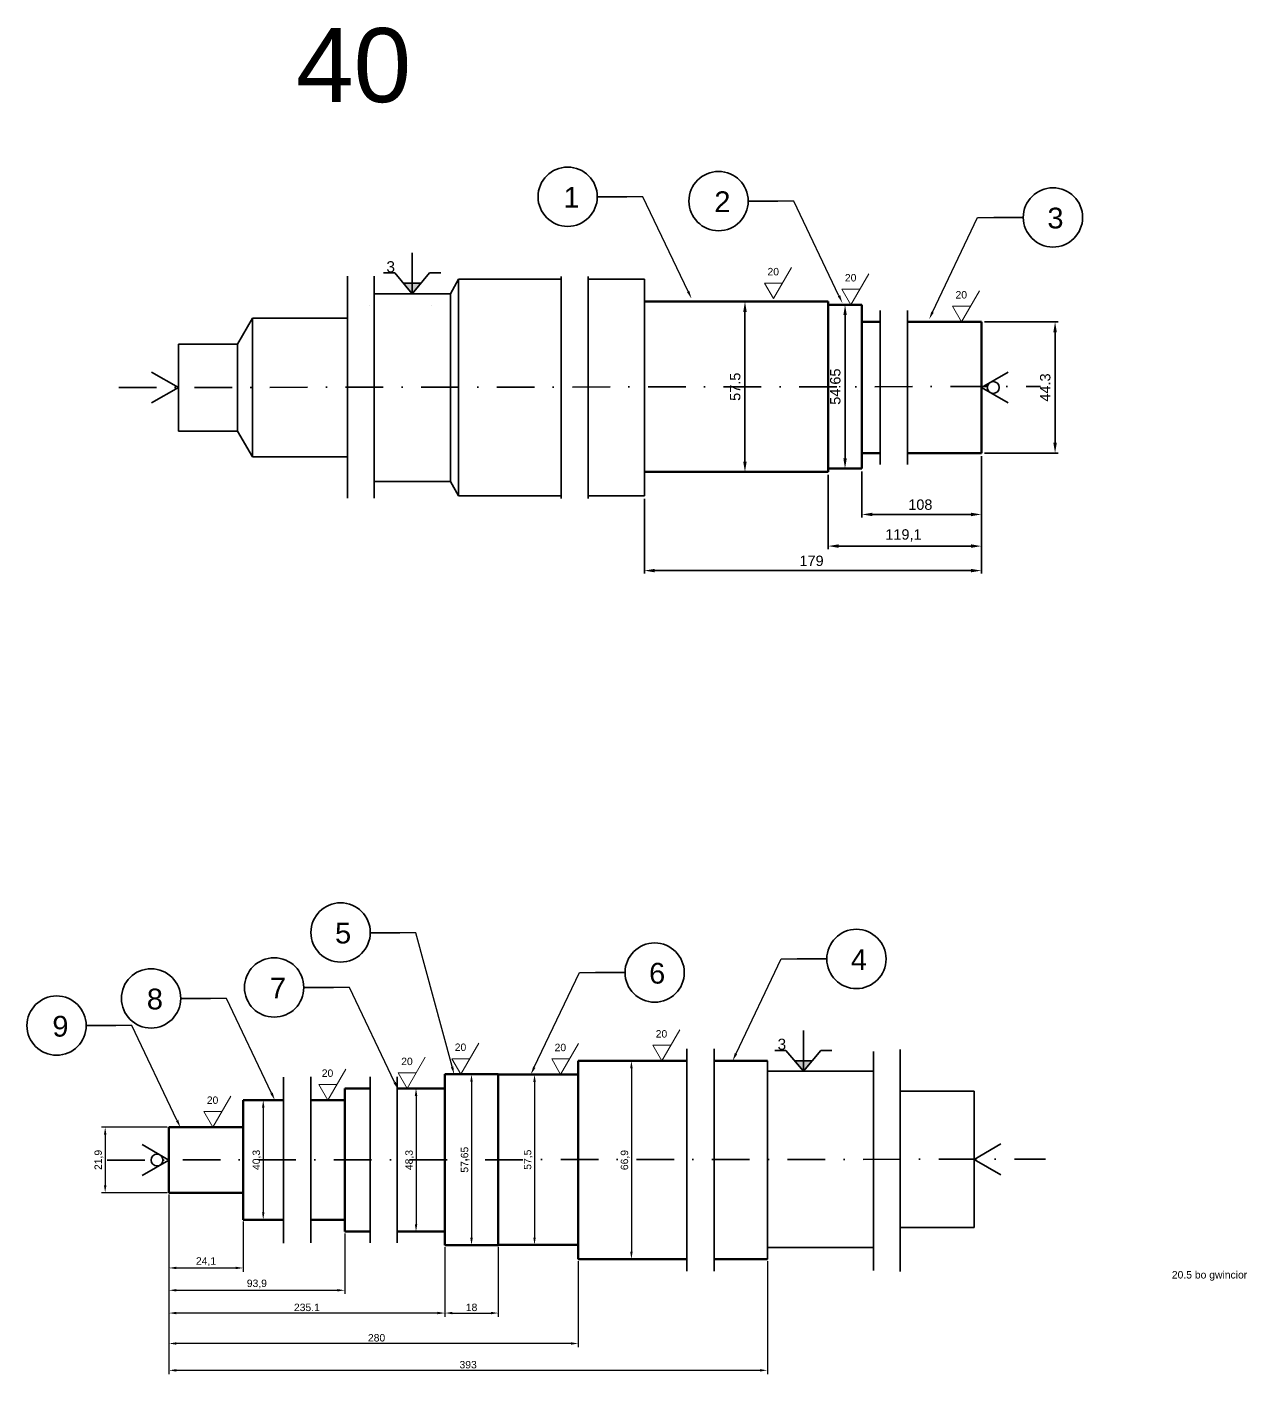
# Model space of a CAD drawing. Header units: millimetres. Extents: x 1335 to 6286, y 608 to 2939.
# Drawn here: x 2939.4 to 3350.9, y 2130.4 to 2584.8 of the extents above; entities that cross this region are included whole.
import ezdxf
from ezdxf import colors
from ezdxf.entities.mleader import LeaderData, LeaderLine
from ezdxf.math import Vec2, Vec3

# ---------------------------------------------------------------- set-up
doc = ezdxf.new("R2010")
doc.units = ezdxf.units.MM
doc.linetypes.add('CENTER', pattern=[50.8, 31.75, -6.35, 6.35, -6.35])
doc.linetypes.add('DASHDOT', pattern=[25.4, 12.7, -6.35, 0, -6.35])
for name, color, linetype, lineweight in [('01.1 CIĄG. Z PRZERWANIEM', 255, 'Amzigzag', 35), ('01.1 CIĄGŁA CIENKA', 255, 'Continuous', 35), ('01.2 CIĄGŁA GRUBA', 7, 'Continuous', 70), ('04.1 DŁ. K+K CIENKA', 255, 'DASHDOT', 35), ('odkuwka', 1, 'CENTER', 35)]:
    doc.layers.add(name, color=color, linetype=linetype, lineweight=lineweight)
doc.styles.get("Standard").update_dxf_attribs({"font": 'arial.ttf'})
doc.linetypes.add('Amzigzag', pattern='A,0.0001,[136,genltshp.shx,S=0.04,R=0,X=0,Y=0],-11', length=11.0001)
doc.dimstyles.new('AM_ISO$0', dxfattribs={"dimscale": 100, "dimtxt": 3.5, "dimasz": 3.5, "dimexe": 1, "dimexo": 1, "dimgap": 1.5, "dimtad": 1, "dimdsep": 46, "dimtxsty": 'Standard', "dimcen": 0, "dimclrd": 256, "dimclre": 256, "dimclrt": 2, "dimadec": 0, "dimazin": 2, "dimtp": 0.1, "dimtm": 0.1, "dimtfac": 0.71, "dimtmove": 0, "dimatfit": 3, "dimfxl": 1, "dimlwd": -1, "dimlwe": -1, "dimarcsym": 1})
doc.dimstyles.new('ISO-25$0', dxfattribs={"dimtxt": 2.5, "dimasz": 2.5, "dimexe": 1.25, "dimexo": 0.625, "dimtad": 1, "dimtxsty": 'Standard', "dimcen": 2.5, "dimadec": 0, "dimazin": 0, "dimtfac": 1, "dimtmove": 0, "dimatfit": 3, "dimfxl": 1, "dimarcsym": 0})

# ---------------------------------------------------------------- blocks, each defined once
blk = doc.blocks.new('*D63')
at = {"layer": '01.1 CIĄGŁA CIENKA', "linetype": 'ByBlock', "transparency": 16777216}
for p, q in [((3179.64, 2492.18), (3182.58, 2492.18)), ((3181.58, 2438.18), (3181.58, 2488.68)), ((3179.64, 2434.68), (3182.58, 2434.68))]:
    blk.add_line(p, q, dxfattribs=at)
at = {"layer": '01.1 CIĄGŁA CIENKA', "transparency": 16777216}
for points in [[(3180.99, 2488.68), (3182.16, 2488.68), (3181.58, 2492.18)], [(3180.99, 2438.18), (3182.16, 2438.18), (3181.58, 2434.68)]]:
    blk.add_solid(points, dxfattribs=at)
at = {"layer": 'Defpoints', "color": 0, "transparency": 16777216}
for p in [(3178.64, 2492.18), (3181.58, 2492.18), (3178.64, 2434.68)]:
    blk.add_point(p, dxfattribs=at)
at = {"layer": '01.1 CIĄGŁA CIENKA', "color": 2, "transparency": 16777216, "insert": (3178.3, 2463.43), "char_height": 3.5, "attachment_point": 5, "rotation": 90}
blk.add_mtext('57.5', dxfattribs=at)
blk = doc.blocks.new('*D64')
at = {"layer": '01.1 CIĄGŁA CIENKA', "linetype": 'ByBlock', "transparency": 16777216}
blk.add_line((3215.34, 2487.59), (3215.34, 2439.32), dxfattribs=at)
at = {"layer": '01.1 CIĄGŁA CIENKA', "transparency": 16777216}
for points in [[(3214.76, 2487.59), (3215.93, 2487.59), (3215.34, 2491.09)], [(3214.76, 2439.32), (3215.93, 2439.32), (3215.34, 2435.82)]]:
    blk.add_solid(points, dxfattribs=at)
at = {"layer": 'Defpoints', "color": 0, "transparency": 16777216}
for p in [(3215.34, 2491.09), (3215.34, 2435.82), (3215.34, 2435.82)]:
    blk.add_point(p, dxfattribs=at)
at = {"layer": '01.1 CIĄGŁA CIENKA', "color": 2, "transparency": 16777216, "insert": (3212.06, 2463.47), "char_height": 3.5, "attachment_point": 5, "rotation": 90}
blk.add_mtext('54.65', dxfattribs=at)
blk = doc.blocks.new('*D19')
at = {"layer": '01.1 CIĄGŁA CIENKA', "linetype": 'ByBlock', "transparency": 16777216}
for p, q in [((3261.32, 2439.17), (3261.32, 2419.36)), ((3221.04, 2434.82), (3221.04, 2419.36)), ((3224.54, 2420.36), (3257.82, 2420.36))]:
    blk.add_line(p, q, dxfattribs=at)
at = {"layer": '01.1 CIĄGŁA CIENKA', "transparency": 16777216}
for points in [[(3224.54, 2420.94), (3224.54, 2419.77), (3221.04, 2420.36)], [(3257.82, 2420.94), (3257.82, 2419.77), (3261.32, 2420.36)]]:
    blk.add_solid(points, dxfattribs=at)
at = {"layer": 'Defpoints', "color": 0, "transparency": 16777216}
for p in [(3261.32, 2440.17), (3221.04, 2435.82), (3261.32, 2420.36)]:
    blk.add_point(p, dxfattribs=at)
at = {"layer": '01.1 CIĄGŁA CIENKA', "color": 2, "transparency": 16777216, "insert": (3240.73, 2423.64), "char_height": 3.5, "width": 7.4106, "attachment_point": 5}
blk.add_mtext('108', dxfattribs=at)
blk = doc.blocks.new('*D65')
at = {"layer": '01.1 CIĄGŁA CIENKA', "linetype": 'ByBlock', "transparency": 16777216}
for p, q in [((3261.32, 2439.17), (3261.32, 2408.68)), ((3209.64, 2433.68), (3209.64, 2408.68)), ((3257.82, 2409.68), (3213.14, 2409.68))]:
    blk.add_line(p, q, dxfattribs=at)
at = {"layer": '01.1 CIĄGŁA CIENKA', "transparency": 16777216}
for points in [[(3213.14, 2410.27), (3213.14, 2409.1), (3209.64, 2409.68)], [(3257.82, 2410.27), (3257.82, 2409.1), (3261.32, 2409.68)]]:
    blk.add_solid(points, dxfattribs=at)
at = {"layer": 'Defpoints', "color": 0, "transparency": 16777216}
for p in [(3261.32, 2440.17), (3209.64, 2434.68), (3209.64, 2409.68)]:
    blk.add_point(p, dxfattribs=at)
at = {"layer": '01.1 CIĄGŁA CIENKA', "color": 2, "transparency": 16777216, "insert": (3235.03, 2413.29), "char_height": 3.5, "attachment_point": 5}
blk.add_mtext('119,1', dxfattribs=at)
blk = doc.blocks.new('*D66')
at = {"layer": '01.1 CIĄGŁA CIENKA', "linetype": 'ByBlock', "transparency": 16777216}
for p, q in [((3261.32, 2440.02), (3261.32, 2400.42)), ((3147.64, 2425.67), (3147.64, 2400.42)), ((3151.14, 2401.42), (3257.82, 2401.42))]:
    blk.add_line(p, q, dxfattribs=at)
at = {"layer": '01.1 CIĄGŁA CIENKA', "transparency": 16777216}
for points in [[(3151.14, 2402), (3151.14, 2400.83), (3147.64, 2401.42)], [(3257.82, 2402), (3257.82, 2400.83), (3261.32, 2401.42)]]:
    blk.add_solid(points, dxfattribs=at)
at = {"layer": 'Defpoints', "color": 0, "transparency": 16777216}
for p in [(3261.32, 2441.02), (3147.64, 2426.67), (3261.32, 2401.42)]:
    blk.add_point(p, dxfattribs=at)
at = {"layer": '01.1 CIĄGŁA CIENKA', "color": 2, "transparency": 16777216, "insert": (3204.03, 2404.7), "char_height": 3.5, "attachment_point": 5}
blk.add_mtext('179', dxfattribs=at)
blk = doc.blocks.new('*D72')
at = {"layer": '01.1 CIĄGŁA CIENKA', "linetype": 'ByBlock', "transparency": 16777216}
for p, q in [((3262.32, 2485.32), (3287.17, 2485.32)), ((3286.17, 2481.82), (3286.17, 2444.52)), ((3262.32, 2441.02), (3287.17, 2441.02))]:
    blk.add_line(p, q, dxfattribs=at)
at = {"layer": '01.1 CIĄGŁA CIENKA', "transparency": 16777216}
for points in [[(3285.59, 2481.82), (3286.75, 2481.82), (3286.17, 2485.32)], [(3285.59, 2444.52), (3286.75, 2444.52), (3286.17, 2441.02)]]:
    blk.add_solid(points, dxfattribs=at)
at = {"layer": 'Defpoints', "color": 0, "transparency": 16777216}
for p in [(3261.32, 2485.32), (3261.32, 2441.02), (3286.17, 2441.02)]:
    blk.add_point(p, dxfattribs=at)
at = {"layer": '01.1 CIĄGŁA CIENKA', "color": 2, "transparency": 16777216, "insert": (3282.88, 2463.17), "char_height": 3.5, "attachment_point": 5, "rotation": 90}
blk.add_mtext('44.3', dxfattribs=at)
blk = doc.blocks.new('*D81')
at = {"layer": '01.1 CIĄGŁA CIENKA', "color": 0, "lineweight": -2, "transparency": 16777216}
for p, q in [((2987.3, 2190.94), (2987.3, 2164.94)), ((3012.31, 2181.86), (3012.31, 2164.94)), ((2989.8, 2166.19), (3009.81, 2166.19))]:
    blk.add_line(p, q, dxfattribs=at)
at = {"layer": '01.1 CIĄGŁA CIENKA', "color": 0, "transparency": 16777216}
for points in [[(2989.8, 2166.61), (2989.8, 2165.78), (2987.3, 2166.19)], [(3009.81, 2166.61), (3009.81, 2165.78), (3012.31, 2166.19)]]:
    blk.add_solid(points, dxfattribs=at)
at = {"layer": 'Defpoints', "color": 0, "transparency": 16777216}
for p in [(2987.3, 2191.57), (3012.31, 2182.48), (3012.31, 2166.19)]:
    blk.add_point(p, dxfattribs=at)
at = {"layer": '01.1 CIĄGŁA CIENKA', "color": 0, "transparency": 16777216, "insert": (2999.8, 2168.32), "char_height": 2.5, "attachment_point": 5}
blk.add_mtext('24,1', dxfattribs=at)
blk = doc.blocks.new('*D82')
at = {"layer": '01.1 CIĄGŁA CIENKA', "color": 0, "lineweight": -2, "transparency": 16777216}
for p, q in [((3018.5, 2222.78), (3017.85, 2222.78)), ((3019.1, 2220.28), (3019.1, 2184.98)), ((3018.5, 2182.48), (3017.85, 2182.48))]:
    blk.add_line(p, q, dxfattribs=at)
at = {"layer": '01.1 CIĄGŁA CIENKA', "color": 0, "transparency": 16777216}
for points in [[(3018.69, 2220.28), (3019.52, 2220.28), (3019.1, 2222.78)], [(3018.69, 2184.98), (3019.52, 2184.98), (3019.1, 2182.48)]]:
    blk.add_solid(points, dxfattribs=at)
at = {"layer": 'Defpoints', "color": 0, "transparency": 16777216}
for p in [(3019.12, 2222.78), (3019.1, 2182.48), (3019.12, 2182.48)]:
    blk.add_point(p, dxfattribs=at)
at = {"layer": '01.1 CIĄGŁA CIENKA', "color": 0, "transparency": 16777216, "insert": (3016.98, 2202.63), "char_height": 2.5, "attachment_point": 5, "rotation": 90}
blk.add_mtext('40,3', dxfattribs=at)
blk = doc.blocks.new('*D83')
at = {"layer": '01.1 CIĄGŁA CIENKA', "color": 0, "lineweight": -2, "transparency": 16777216}
for p, q in [((2987.3, 2190.94), (2987.3, 2157.42)), ((3046.6, 2177.81), (3046.6, 2157.42)), ((2989.8, 2158.67), (3044.1, 2158.67))]:
    blk.add_line(p, q, dxfattribs=at)
at = {"layer": '01.1 CIĄGŁA CIENKA', "color": 0, "transparency": 16777216}
for points in [[(2989.8, 2159.08), (2989.8, 2158.25), (2987.3, 2158.67)], [(3044.1, 2159.08), (3044.1, 2158.25), (3046.6, 2158.67)]]:
    blk.add_solid(points, dxfattribs=at)
at = {"layer": 'Defpoints', "color": 0, "transparency": 16777216}
for p in [(2987.3, 2191.57), (3046.6, 2178.44), (3046.6, 2158.67)]:
    blk.add_point(p, dxfattribs=at)
at = {"layer": '01.1 CIĄGŁA CIENKA', "color": 0, "transparency": 16777216, "insert": (3016.95, 2160.79), "char_height": 2.5, "attachment_point": 5}
blk.add_mtext('93,9', dxfattribs=at)
blk = doc.blocks.new('*D84')
at = {"layer": '01.1 CIĄGŁA CIENKA', "color": 0, "lineweight": -2, "transparency": 16777216}
for p, q in [((3071.12, 2226.74), (3071.89, 2226.74)), ((3070.64, 2224.24), (3070.64, 2180.94)), ((3071.12, 2178.44), (3071.89, 2178.44))]:
    blk.add_line(p, q, dxfattribs=at)
at = {"layer": '01.1 CIĄGŁA CIENKA', "color": 0, "transparency": 16777216}
for points in [[(3070.22, 2224.24), (3071.06, 2224.24), (3070.64, 2226.74)], [(3070.22, 2180.94), (3071.06, 2180.94), (3070.64, 2178.44)]]:
    blk.add_solid(points, dxfattribs=at)
at = {"layer": 'Defpoints', "color": 0, "transparency": 16777216}
for p in [(3070.5, 2226.74), (3070.5, 2178.44), (3070.64, 2178.44)]:
    blk.add_point(p, dxfattribs=at)
at = {"layer": '01.1 CIĄGŁA CIENKA', "color": 0, "transparency": 16777216, "insert": (3068.51, 2202.59), "char_height": 2.5, "attachment_point": 5, "rotation": 90}
blk.add_mtext('48,3', dxfattribs=at)
blk = doc.blocks.new('*D85')
at = {"layer": '01.1 CIĄGŁA CIENKA', "color": 0, "lineweight": -2, "transparency": 16777216}
for p, q in [((2987.28, 2190.94), (2987.28, 2149.73)), ((3080.37, 2173.25), (3080.37, 2149.73)), ((3077.87, 2150.98), (2989.78, 2150.98))]:
    blk.add_line(p, q, dxfattribs=at)
at = {"layer": '01.1 CIĄGŁA CIENKA', "color": 0, "transparency": 16777216}
for points in [[(2989.78, 2151.4), (2989.78, 2150.57), (2987.28, 2150.98)], [(3077.87, 2151.4), (3077.87, 2150.57), (3080.37, 2150.98)]]:
    blk.add_solid(points, dxfattribs=at)
at = {"layer": 'Defpoints', "color": 0, "transparency": 16777216}
for p in [(2987.28, 2191.57), (3080.37, 2173.87), (2987.28, 2150.98)]:
    blk.add_point(p, dxfattribs=at)
at = {"layer": '01.1 CIĄGŁA CIENKA', "color": 0, "transparency": 16777216, "insert": (3033.83, 2152.88), "char_height": 2.5, "attachment_point": 5}
blk.add_mtext('235.1', dxfattribs=at)
blk = doc.blocks.new('*D86')
at = {"layer": '01.1 CIĄGŁA CIENKA', "color": 0, "lineweight": -2, "transparency": 16777216}
for p, q in [((3088.75, 2231.52), (3088.1, 2231.52)), ((3089.35, 2229.02), (3089.35, 2176.37)), ((3088.75, 2173.87), (3088.1, 2173.87))]:
    blk.add_line(p, q, dxfattribs=at)
at = {"layer": '01.1 CIĄGŁA CIENKA', "color": 0, "transparency": 16777216}
for points in [[(3088.93, 2229.02), (3089.76, 2229.02), (3089.35, 2231.52)], [(3088.93, 2176.37), (3089.76, 2176.37), (3089.35, 2173.87)]]:
    blk.add_solid(points, dxfattribs=at)
at = {"layer": 'Defpoints', "color": 0, "transparency": 16777216}
for p in [(3089.37, 2231.52), (3089.35, 2173.87), (3089.37, 2173.87)]:
    blk.add_point(p, dxfattribs=at)
at = {"layer": '01.1 CIĄGŁA CIENKA', "color": 0, "transparency": 16777216, "insert": (3087.22, 2202.7), "char_height": 2.5, "attachment_point": 5, "rotation": 90}
blk.add_mtext('57,65', dxfattribs=at)
blk = doc.blocks.new('*D87')
at = {"layer": '01.1 CIĄGŁA CIENKA', "color": 0, "lineweight": -2, "transparency": 16777216}
for p, q in [((3111.25, 2231.45), (3109.35, 2231.45)), ((3110.6, 2228.95), (3110.6, 2176.45)), ((3111.25, 2173.95), (3109.35, 2173.95))]:
    blk.add_line(p, q, dxfattribs=at)
at = {"layer": '01.1 CIĄGŁA CIENKA', "color": 0, "transparency": 16777216}
for points in [[(3110.19, 2228.95), (3111.02, 2228.95), (3110.6, 2231.45)], [(3110.19, 2176.45), (3111.02, 2176.45), (3110.6, 2173.95)]]:
    blk.add_solid(points, dxfattribs=at)
at = {"layer": 'Defpoints', "color": 0, "transparency": 16777216}
for p in [(3111.87, 2231.45), (3110.6, 2173.95), (3111.87, 2173.95)]:
    blk.add_point(p, dxfattribs=at)
at = {"layer": '01.1 CIĄGŁA CIENKA', "color": 0, "transparency": 16777216, "insert": (3108.48, 2202.7), "char_height": 2.5, "attachment_point": 5, "rotation": 90}
blk.add_mtext('57,5', dxfattribs=at)
blk = doc.blocks.new('*D88')
at = {"layer": '01.1 CIĄGŁA CIENKA', "color": 0, "lineweight": -2, "transparency": 16777216}
for p, q in [((2987.3, 2173.55), (2987.3, 2139.46)), ((3125.37, 2168.51), (3125.37, 2139.46)), ((3122.87, 2140.71), (2989.8, 2140.71))]:
    blk.add_line(p, q, dxfattribs=at)
at = {"layer": '01.1 CIĄGŁA CIENKA', "color": 0, "transparency": 16777216}
for points in [[(2989.8, 2141.13), (2989.8, 2140.3), (2987.3, 2140.71)], [(3122.87, 2141.13), (3122.87, 2140.3), (3125.37, 2140.71)]]:
    blk.add_solid(points, dxfattribs=at)
at = {"layer": 'Defpoints', "color": 0, "transparency": 16777216}
for p in [(2987.3, 2174.18), (3125.37, 2169.14), (2987.3, 2140.71)]:
    blk.add_point(p, dxfattribs=at)
at = {"layer": '01.1 CIĄGŁA CIENKA', "color": 0, "transparency": 16777216, "insert": (3057.33, 2142.62), "char_height": 2.5, "attachment_point": 5}
blk.add_mtext('280', dxfattribs=at)
blk = doc.blocks.new('*D89')
at = {"layer": '01.1 CIĄGŁA CIENKA', "color": 0, "lineweight": -2, "transparency": 16777216}
for p, q in [((3143.05, 2236.04), (3142.03, 2236.04)), ((3143.28, 2233.54), (3143.28, 2171.64)), ((3143.05, 2169.14), (3142.03, 2169.14))]:
    blk.add_line(p, q, dxfattribs=at)
at = {"layer": '01.1 CIĄGŁA CIENKA', "color": 0, "transparency": 16777216}
for points in [[(3142.87, 2233.54), (3143.7, 2233.54), (3143.28, 2236.04)], [(3142.87, 2171.64), (3143.7, 2171.64), (3143.28, 2169.14)]]:
    blk.add_solid(points, dxfattribs=at)
at = {"layer": 'Defpoints', "color": 0, "transparency": 16777216}
for p in [(3143.68, 2236.04), (3143.28, 2169.14), (3143.68, 2169.14)]:
    blk.add_point(p, dxfattribs=at)
at = {"layer": '01.1 CIĄGŁA CIENKA', "color": 0, "transparency": 16777216, "insert": (3141.16, 2202.59), "char_height": 2.5, "attachment_point": 5, "rotation": 90}
blk.add_mtext('66,9', dxfattribs=at)
blk = doc.blocks.new('*D90')
at = {"layer": '01.1 CIĄGŁA CIENKA', "color": 0, "lineweight": -2, "transparency": 16777216}
for p, q in [((2987.28, 2168.51), (2987.28, 2130.41)), ((3189.14, 2168.51), (3189.14, 2130.41)), ((3186.64, 2131.66), (2989.78, 2131.66))]:
    blk.add_line(p, q, dxfattribs=at)
at = {"layer": '01.1 CIĄGŁA CIENKA', "color": 0, "transparency": 16777216}
for points in [[(2989.78, 2132.07), (2989.78, 2131.24), (2987.28, 2131.66)], [(3186.64, 2132.07), (3186.64, 2131.24), (3189.14, 2131.66)]]:
    blk.add_solid(points, dxfattribs=at)
at = {"layer": 'Defpoints', "color": 0, "transparency": 16777216}
for p in [(2987.28, 2169.14), (3189.14, 2169.14), (2987.28, 2131.66)]:
    blk.add_point(p, dxfattribs=at)
at = {"layer": '01.1 CIĄGŁA CIENKA', "color": 0, "transparency": 16777216, "insert": (3088.21, 2133.56), "char_height": 2.5, "attachment_point": 5}
blk.add_mtext('393', dxfattribs=at)
blk = doc.blocks.new('*D91')
at = {"layer": '01.1 CIĄGŁA CIENKA', "color": 0, "lineweight": -2, "transparency": 16777216}
for p, q in [((3080.37, 2173.25), (3080.37, 2149.73)), ((3098.37, 2173.32), (3098.37, 2149.73)), ((3082.87, 2150.98), (3095.87, 2150.98))]:
    blk.add_line(p, q, dxfattribs=at)
at = {"layer": '01.1 CIĄGŁA CIENKA', "color": 0, "transparency": 16777216}
for points in [[(3082.87, 2151.4), (3082.87, 2150.57), (3080.37, 2150.98)], [(3095.87, 2151.4), (3095.87, 2150.57), (3098.37, 2150.98)]]:
    blk.add_solid(points, dxfattribs=at)
at = {"layer": 'Defpoints', "color": 0, "transparency": 16777216}
for p in [(3080.37, 2173.87), (3098.37, 2173.95), (3098.37, 2150.98)]:
    blk.add_point(p, dxfattribs=at)
at = {"layer": '01.1 CIĄGŁA CIENKA', "color": 0, "transparency": 16777216, "insert": (3089.37, 2152.88), "char_height": 2.5, "attachment_point": 5}
blk.add_mtext('18', dxfattribs=at)
blk = doc.blocks.new('*D92')
at = {"layer": '01.1 CIĄGŁA CIENKA', "color": 0, "lineweight": -2, "transparency": 16777216}
for p, q in [((2986.67, 2213.7), (2964.54, 2213.7)), ((2965.79, 2211.2), (2965.79, 2194.07)), ((2986.67, 2191.57), (2964.54, 2191.57))]:
    blk.add_line(p, q, dxfattribs=at)
at = {"layer": '01.1 CIĄGŁA CIENKA', "color": 0, "transparency": 16777216}
for points in [[(2965.38, 2211.2), (2966.21, 2211.2), (2965.79, 2213.7)], [(2965.38, 2194.07), (2966.21, 2194.07), (2965.79, 2191.57)]]:
    blk.add_solid(points, dxfattribs=at)
at = {"layer": 'Defpoints', "color": 0, "transparency": 16777216}
for p in [(2987.3, 2213.7), (2965.79, 2191.57), (2987.3, 2191.57)]:
    blk.add_point(p, dxfattribs=at)
at = {"layer": '01.1 CIĄGŁA CIENKA', "color": 0, "transparency": 16777216, "insert": (2963.67, 2202.63), "char_height": 2.5, "attachment_point": 5, "rotation": 90}
blk.add_mtext('21,9', dxfattribs=at)

msp = doc.modelspace()

# ---------------------------------------------------------------- hatches: boundary and pattern name
at = {"layer": '01.1 CIĄGŁA CIENKA'}
h = msp.add_hatch(color=256, dxfattribs=at)
h.dxf.hatch_style = 1
h.paths.add_polyline_path([(3072.278, 2498.329), (3069.337, 2498.329), (3069.337, 2494.823)])
h.paths.add_polyline_path([(3069.337, 2498.329), (3066.395, 2498.329), (3069.337, 2494.823)])
h = msp.add_hatch(color=256, dxfattribs=at)
h.dxf.hatch_style = 1
h.paths.add_polyline_path([(3204.211, 2236.072), (3201.27, 2236.072), (3201.27, 2232.566)])
h.paths.add_polyline_path([(3201.27, 2236.072), (3198.329, 2236.072), (3201.27, 2232.566)])

# ---------------------------------------------------------------- linework, layer by layer
at = {"layer": '01.1 CIĄG. Z PRZERWANIEM'}
for p, q in [((3047.533, 2425.798), (3047.533, 2500.78)), ((3056.459, 2500.78), (3056.459, 2425.798)), ((3119.58, 2425.691), (3119.58, 2500.673)), ((3128.744, 2500.673), (3128.744, 2425.691)), ((3227.198, 2437.173), (3227.198, 2489.173)), ((3236.362, 2489.173), (3236.362, 2437.173)), ((3161.977, 2165.107), (3161.977, 2240.089)), ((3171.141, 2240.089), (3171.141, 2165.107)), ((3224.883, 2165.351), (3224.883, 2239.261)), ((3233.878, 2239.927), (3233.878, 2165.018)), ((3025.938, 2174.603), (3025.938, 2230.603)), ((3035.161, 2230.613), (3035.161, 2174.613)), ((3055.145, 2174.672), (3055.145, 2230.672)), ((3064.309, 2230.672), (3064.309, 2174.672))]:
    msp.add_line(p, q, dxfattribs=at)
at = {"layer": '01.1 CIĄGŁA CIENKA'}
for p, q in [((3141.78, 2527.526), (3131.78, 2527.526)), ((3192.674, 2526.058), (3182.674, 2526.058)), ((3265.46, 2520.549), (3275.46, 2520.549)), ((3069.337, 2494.823), (3069.337, 2508.586)), ((3059.704, 2501.834), (3063.454, 2501.834)), ((3063.454, 2501.834), (3069.337, 2494.823)), ((3075.219, 2501.834), (3069.337, 2494.823)), ((3078.969, 2501.834), (3075.219, 2501.834)), ((3084.977, 2499.673), (3082.214, 2494.823)), ((3084.977, 2499.673), (3084.977, 2463.173)), ((3084.977, 2499.673), (3119.58, 2499.673)), ((3128.744, 2499.673), (3138.744, 2499.673)), ((3138.744, 2499.673), (3147.644, 2499.673)), ((3147.644, 2499.673), (3147.644, 2463.173)), ((3082.214, 2494.823), (3056.459, 2494.823)), ((3072.278, 2498.329), (3066.395, 2498.329)), ((3082.214, 2494.823), (3082.214, 2463.173)), ((3015.496, 2486.578), (3010.404, 2477.848)), ((3015.496, 2486.578), (3047.533, 2486.578)), ((3015.496, 2486.578), (3015.496, 2463.173)), ((2990.492, 2477.848), (2990.47, 2463.173)), ((2990.492, 2477.848), (3010.404, 2477.848)), ((3010.404, 2477.848), (3010.404, 2463.163)), ((2990.47, 2463.173), (2981.444, 2468.385)), ((3261.316, 2463.173), (3270.342, 2468.385)), ((2990.47, 2463.173), (2981.444, 2457.962)), ((2990.492, 2448.498), (2990.47, 2463.173)), ((3010.404, 2448.498), (3010.404, 2463.184)), ((3015.496, 2439.768), (3015.496, 2463.173)), ((3082.214, 2431.523), (3082.214, 2463.173)), ((3084.977, 2426.673), (3084.977, 2463.173)), ((3147.644, 2426.673), (3147.644, 2463.173)), ((3261.316, 2463.173), (3270.342, 2457.962)), ((2990.492, 2448.498), (3010.404, 2448.498)), ((3015.496, 2439.768), (3010.404, 2448.498)), ((3015.496, 2439.768), (3047.533, 2439.768)), ((3082.214, 2431.523), (3056.459, 2431.523)), ((3084.977, 2426.673), (3082.214, 2431.523)), ((3084.977, 2426.673), (3119.58, 2426.673)), ((3128.744, 2426.673), (3147.644, 2426.673)), ((3055.202, 2279.28), (3065.202, 2279.28)), ((3199.168, 2270.415), (3209.168, 2270.415)), ((3131.122, 2265.825), (3141.122, 2265.825)), ((3042.78, 2260.798), (3032.78, 2260.798)), ((3001.267, 2257.124), (2991.267, 2257.124)), ((2969.404, 2247.939), (2959.404, 2247.939)), ((3201.27, 2232.566), (3201.27, 2246.329)), ((3189.141, 2236.039), (3189.141, 2202.589)), ((3191.637, 2239.577), (3195.387, 2239.577)), ((3195.387, 2239.577), (3201.27, 2232.566)), ((3204.211, 2236.072), (3198.329, 2236.072)), ((3207.153, 2239.577), (3201.27, 2232.566)), ((3210.903, 2239.577), (3207.153, 2239.577)), ((3224.883, 2232.566), (3189.141, 2232.566)), ((3258.832, 2225.827), (3233.878, 2225.827)), ((3258.832, 2202.827), (3258.832, 2225.827)), ((2987.279, 2202.589), (2978.253, 2207.801)), ((3258.832, 2202.827), (3267.859, 2208.039)), ((2987.279, 2202.589), (2978.253, 2197.378)), ((3189.141, 2169.139), (3189.141, 2202.589)), ((3258.832, 2202.827), (3258.832, 2179.827)), ((3258.832, 2202.827), (3267.859, 2197.616)), ((3258.832, 2179.827), (3233.878, 2179.827)), ((3224.883, 2173.06), (3189.141, 2173.06))]:
    msp.add_line(p, q, dxfattribs=at)
at = {"layer": '01.1 CIĄGŁA CIENKA', "linetype": 'Continuous', "lineweight": 20}
for p, q in [((3191.211, 2493.151), (3197.273, 2503.651)), ((3191.211, 2493.151), (3197.273, 2503.651)), ((3217.318, 2491.073), (3223.381, 2501.573)), ((3217.318, 2491.073), (3223.381, 2501.573)), ((3188.18, 2498.401), (3191.211, 2493.151)), ((3194.242, 2498.401), (3188.18, 2498.401)), ((3188.18, 2498.401), (3191.211, 2493.151)), ((3194.242, 2498.401), (3188.18, 2498.401)), ((3214.287, 2496.323), (3217.318, 2491.073)), ((3220.349, 2496.323), (3214.287, 2496.323)), ((3214.287, 2496.323), (3217.318, 2491.073)), ((3220.349, 2496.323), (3214.287, 2496.323)), ((3254.634, 2485.323), (3260.697, 2495.823)), ((3254.634, 2485.323), (3260.697, 2495.823)), ((3251.603, 2490.573), (3254.634, 2485.323)), ((3257.666, 2490.573), (3251.603, 2490.573)), ((3251.603, 2490.573), (3254.634, 2485.323)), ((3257.666, 2490.573), (3251.603, 2490.573)), ((3153.511, 2236.039), (3159.574, 2246.539)), ((3153.511, 2236.039), (3159.574, 2246.539)), ((3085.728, 2231.524), (3091.79, 2242.024)), ((3085.728, 2231.524), (3091.79, 2242.024)), ((3119.415, 2231.449), (3125.478, 2241.949)), ((3119.415, 2231.449), (3125.478, 2241.949)), ((3150.48, 2241.289), (3153.511, 2236.039)), ((3156.543, 2241.289), (3150.48, 2241.289)), ((3150.48, 2241.289), (3153.511, 2236.039)), ((3156.543, 2241.289), (3150.48, 2241.289)), ((3067.675, 2226.739), (3073.738, 2237.239)), ((3067.675, 2226.739), (3073.738, 2237.239)), ((3082.697, 2236.774), (3085.728, 2231.524)), ((3088.759, 2236.774), (3082.697, 2236.774)), ((3082.697, 2236.774), (3085.728, 2231.524)), ((3088.759, 2236.774), (3082.697, 2236.774)), ((3116.384, 2236.699), (3119.415, 2231.449)), ((3122.447, 2236.699), (3116.384, 2236.699)), ((3116.384, 2236.699), (3119.415, 2231.449)), ((3122.447, 2236.699), (3116.384, 2236.699)), ((3040.879, 2222.782), (3046.941, 2233.282)), ((3040.879, 2222.782), (3046.941, 2233.282)), ((3064.644, 2231.989), (3067.675, 2226.739)), ((3070.706, 2231.989), (3064.644, 2231.989)), ((3064.644, 2231.989), (3067.675, 2226.739)), ((3070.706, 2231.989), (3064.644, 2231.989)), ((3037.848, 2228.032), (3040.879, 2222.782)), ((3043.91, 2228.032), (3037.848, 2228.032)), ((3037.848, 2228.032), (3040.879, 2222.782)), ((3043.91, 2228.032), (3037.848, 2228.032)), ((3002.106, 2213.666), (3008.168, 2224.166)), ((3002.106, 2213.666), (3008.168, 2224.166)), ((2999.075, 2218.916), (3002.106, 2213.666)), ((3005.137, 2218.916), (2999.075, 2218.916)), ((2999.075, 2218.916), (3002.106, 2213.666)), ((3005.137, 2218.916), (2999.075, 2218.916))]:
    msp.add_line(p, q, dxfattribs=at)
at = {"layer": '01.1 CIĄGŁA CIENKA', "color": 136, "linetype": 'Continuous', "lineweight": 20, "ltscale": 0.2, "true_color": 0x008080}
for points in [[(3054.796, 2490.682), (3054.788, 2490.682)], [(3075.808, 2490.682), (3075.8, 2490.682)]]:
    msp.add_lwpolyline(points, dxfattribs=at)
at = {"layer": '01.1 CIĄGŁA CIENKA'}
for centre, radius in [((3121.78, 2527.526), 10), ((3172.674, 2526.058), 10), ((3285.46, 2520.549), 10), ((3265.316, 2463.173), 2), ((3045.202, 2279.355), 10), ((3219.168, 2270.415), 10), ((3151.122, 2265.825), 10), ((3022.78, 2260.798), 10), ((2981.267, 2257.124), 10), ((2949.404, 2247.939), 10), ((2983.279, 2202.589), 2)]:
    msp.add_circle(centre, radius, dxfattribs=at)
at = {"layer": '01.2 CIĄGŁA GRUBA'}
for p, q in [((3209.644, 2492.18), (3147.644, 2492.18)), ((3209.644, 2492.18), (3209.644, 2434.68)), ((3221.045, 2491.088), (3209.644, 2491.088)), ((3221.045, 2491.068), (3221.044, 2435.817)), ((3227.198, 2485.324), (3221.045, 2485.324)), ((3261.316, 2485.323), (3236.362, 2485.323)), ((3261.316, 2485.323), (3261.316, 2441.023)), ((3221.044, 2441.023), (3227.198, 2441.023)), ((3261.316, 2441.023), (3236.362, 2441.023)), ((3221.044, 2435.817), (3209.644, 2435.817)), ((3209.644, 2434.68), (3147.644, 2434.68)), ((3125.374, 2236.039), (3125.374, 2169.139)), ((3125.374, 2236.039), (3161.977, 2236.039)), ((3171.141, 2236.039), (3189.141, 2236.039)), ((3080.374, 2231.524), (3080.374, 2173.874)), ((3080.374, 2231.524), (3098.374, 2231.524)), ((3098.374, 2173.874), (3098.374, 2231.524)), ((3098.374, 2231.449), (3098.374, 2173.949)), ((3098.374, 2231.449), (3125.374, 2231.449)), ((3046.597, 2226.739), (3046.597, 2178.439)), ((3046.597, 2226.739), (3055.145, 2226.739)), ((3064.309, 2226.739), (3080.374, 2226.739)), ((3012.306, 2222.782), (3012.306, 2182.482)), ((3012.306, 2222.782), (3025.938, 2222.782)), ((3035.161, 2222.782), (3046.597, 2222.782)), ((2987.296, 2191.568), (2987.296, 2213.697)), ((2987.296, 2213.679), (2987.296, 2213.679)), ((2987.296, 2213.666), (3012.296, 2213.666)), ((2987.296, 2191.568), (3012.296, 2191.568)), ((3012.306, 2182.482), (3025.938, 2182.482)), ((3035.161, 2182.482), (3046.597, 2182.482)), ((3046.597, 2178.439), (3055.145, 2178.439)), ((3064.309, 2178.439), (3080.374, 2178.439)), ((3080.374, 2173.874), (3098.374, 2173.874)), ((3098.374, 2173.949), (3125.374, 2173.949)), ((3125.374, 2169.139), (3161.977, 2169.139)), ((3171.141, 2169.139), (3189.141, 2169.139))]:
    msp.add_line(p, q, dxfattribs=at)
at = {"layer": '04.1 DŁ. K+K CIENKA'}
for p, q in [((2970.379, 2463.173), (3281.243, 2463.508)), ((2966.447, 2202.589), (3282.913, 2202.886))]:
    msp.add_line(p, q, dxfattribs=at)

# ---------------------------------------------------------------- texts
at = {"layer": '01.1 CIĄGŁA CIENKA', "attachment_point": 1}
for s, width, gutter_width, insert, char_height in [('1', 6.92921, 1, (3120.354, 2530.812), 7), ('2', 6.92921, 1, (3171.247, 2529.343), 7), ('3', 6.92921, 1, (3283.579, 2523.834), 7), ('3', 9.52863, 1, (3060.634, 2505.782), 3.75), ('20', 6.23728, 12.5, (3189.174, 2503.521), 2.5), ('20', 6.23728, 12.5, (3215.281, 2501.443), 2.5), ('20', 6.23728, 12.5, (3252.597, 2495.694), 2.5), ('5', 6.92921, 1, (3043.321, 2282.641), 7), ('4', 6.92921, 1, (3217.287, 2273.7), 7), ('6', 6.92921, 1, (3149.241, 2269.11), 7), ('7', 6.92921, 1, (3021.354, 2264.084), 7), ('8', 6.92921, 1, (2979.84, 2260.41), 7), ('9', 6.92921, 1, (2947.977, 2251.225), 7), ('20', 6.23728, 12.5, (3151.474, 2246.409), 2.5), ('20', 6.23728, 12.5, (3083.691, 2241.894), 2.5), ('20', 6.23728, 12.5, (3117.379, 2241.819), 2.5), ('3', 9.52863, 1, (3192.568, 2243.525), 3.75), ('20', 6.23728, 12.5, (3065.638, 2237.109), 2.5), ('20', 6.23728, 12.5, (3038.842, 2233.152), 2.5), ('20', 6.23728, 12.5, (3000.069, 2224.037), 2.5)]:
    msp.add_mtext_dynamic_manual_height_columns(s, width=width, gutter_width=gutter_width, heights=[0], dxfattribs=dict(at, insert=insert, char_height=char_height))
at = {"layer": '01.2 CIĄGŁA GRUBA', "insert": (3325.551, 2165.137), "char_height": 2.5, "attachment_point": 1}
msp.add_mtext_dynamic_manual_height_columns('20.5 bo gwincior', width=77.78853, gutter_width=12.5, heights=[0], dxfattribs=at)
at = {"layer": 'odkuwka', "insert": (3030.168, 2584.425), "char_height": 25, "attachment_point": 1}
msp.add_mtext_dynamic_manual_height_columns('40', width=57.69407, gutter_width=1, heights=[0], dxfattribs=at)

# ---------------------------------------------------------------- dimensions: what is measured, and where the dimension line sits
at = {"layer": '01.1 CIĄGŁA CIENKA'}
dim = msp.add_linear_dim(base=(3181.577, 2492.18), p1=(3178.644, 2434.68), p2=(3178.644, 2492.18), angle=90, text='57.5', dimstyle='AM_ISO$0', override={"dimscale": 1, "dimtdec": 3}, dxfattribs=at)
dim.commit()
dim.dimension.update_dxf_attribs({"geometry": '*D63', "text_midpoint": (3178.297, 2463.43)})
dim = msp.add_linear_dim(base=(3215.344, 2435.817), p1=(3215.344, 2491.088), p2=(3215.344, 2435.817), angle=90, text='54.65', dimstyle='AM_ISO$0', override={"dimscale": 1, "dimtdec": 3}, dxfattribs=at)
dim.commit()
dim.dimension.update_dxf_attribs({"geometry": '*D64', "text_midpoint": (3215.344, 2463.467), "dimtype": 160})
dim = msp.add_linear_dim(base=(3286.169, 2441.023), p1=(3261.316, 2485.323), p2=(3261.316, 2441.023), angle=90, dimstyle='AM_ISO$0', override={"dimscale": 1, "dimtdec": 3}, dxfattribs=at)
dim.commit()
dim.dimension.update_dxf_attribs({"geometry": '*D72', "text_midpoint": (3282.881, 2463.173)})
for base, p1, p2, text, picture, middle in [((3261.316, 2401.418), (3147.644, 2426.673), (3261.316, 2441.023), '179', '*D66', (3204.03, 2401.418)), ((3209.644, 2409.682), (3261.316, 2440.173), (3209.644, 2434.68), '119,1', '*D65', (3235.03, 2409.682)), ((3261.316, 2420.357), (3221.044, 2435.817), (3261.316, 2440.173), '108', '*D19', (3240.73, 2420.357))]:
    dim = msp.add_linear_dim(base=base, p1=p1, p2=p2, text=text, dimstyle='AM_ISO$0', override={"dimscale": 1, "dimtdec": 3}, dxfattribs=at)
    dim.commit()
    dim.dimension.update_dxf_attribs({"geometry": picture, "text_midpoint": middle, "dimtype": 160})
for base, p1, p2, picture, middle in [((3143.284, 2169.139), (3143.676, 2236.039), (3143.676, 2169.139), '*D89', (3141.156, 2202.589)), ((3089.347, 2173.874), (3089.374, 2231.524), (3089.374, 2173.874), '*D86', (3087.219, 2202.699)), ((3110.602, 2173.949), (3111.874, 2231.449), (3111.874, 2173.949), '*D87', (3108.48, 2202.699)), ((3070.639, 2178.439), (3070.498, 2226.739), (3070.498, 2178.439), '*D84', (3068.511, 2202.589)), ((3019.103, 2182.482), (3019.122, 2222.782), (3019.122, 2182.482), '*D82', (3016.976, 2202.632))]:
    dim = msp.add_linear_dim(base=base, p1=p1, p2=p2, angle=90, dimstyle='ISO-25$0', dxfattribs=at)
    dim.commit()
    dim.dimension.update_dxf_attribs({"geometry": picture, "text_midpoint": middle})
dim = msp.add_linear_dim(base=(2965.795, 2191.568), p1=(2987.296, 2213.697), p2=(2987.296, 2191.568), angle=90, text='21,9', dimstyle='ISO-25$0', dxfattribs=at)
dim.commit()
dim.dimension.update_dxf_attribs({"geometry": '*D92', "text_midpoint": (2963.667, 2202.632)})
for base, p1, p2, text, picture, middle in [((2987.279, 2150.982), (3080.374, 2173.874), (2987.279, 2191.568), '235.1', '*D85', (3033.826, 2150.982)), ((3012.306, 2166.194), (2987.296, 2191.568), (3012.306, 2182.482), '24,1', '*D81', (2999.801, 2166.194)), ((3046.597, 2158.667), (2987.296, 2191.568), (3046.597, 2178.439), '93,9', '*D83', (3016.947, 2158.667)), ((2987.296, 2140.715), (3125.374, 2169.139), (2987.296, 2174.18), '280', '*D88', (3057.335, 2140.715)), ((2987.279, 2131.655), (3189.141, 2169.139), (2987.279, 2169.139), '393', '*D90', (3088.21, 2131.655))]:
    dim = msp.add_linear_dim(base=base, p1=p1, p2=p2, text=text, dimstyle='ISO-25$0', dxfattribs=at)
    dim.commit()
    dim.dimension.update_dxf_attribs({"geometry": picture, "text_midpoint": middle, "dimtype": 160})
dim = msp.add_linear_dim(base=(3098.374, 2150.982), p1=(3080.374, 2173.874), p2=(3098.374, 2173.949), dimstyle='ISO-25$0', dxfattribs=at)
dim.commit()
dim.dimension.update_dxf_attribs({"geometry": '*D91', "text_midpoint": (3089.374, 2152.884)})

# ---------------------------------------------------------------- leaders
ml = msp.add_multileader_mtext('Standard', dxfattribs=at)
ml.set_content('', color=256)
ml.set_leader_properties()
ml.build(insert=Vec2(0, 0))
ml.multileader.update_dxf_attribs({"dogleg_length": 0.36, "arrow_head_size": 2.7, "scale": 15})
ctx = ml.context
ctx.base_point, ctx.scale, ctx.char_height, ctx.arrow_head_size, ctx.landing_gap_size, ctx.plane_origin = Vec3(3139.08, 2527.526), 15, 2.7, 2.7, 1.35, Vec3(3163.55, 2493.151)
ctx.text_align_type = 2
notes = []
notes.append((ctx, [(1, (1, 1, 0), (3147.18, 2527.526), (-1, 0), 5.4, [(0, [(3163.55, 2493.151)], 0, [])])]))
ctx.mtext.insert, ctx.mtext.alignment, ctx.mtext.flow_direction = Vec3(3140.43, 2528.876), 3, 5
ml = msp.add_multileader_mtext('Standard', dxfattribs=at)
ml.set_content('', color=256)
ml.set_leader_properties()
ml.build(insert=Vec2(0, 0))
ml.multileader.update_dxf_attribs({"dogleg_length": 0.36, "arrow_head_size": 2.7, "scale": 15})
ctx = ml.context
ctx.base_point, ctx.scale, ctx.char_height, ctx.arrow_head_size, ctx.landing_gap_size, ctx.plane_origin = Vec3(3189.974, 2526.058), 15, 2.7, 2.7, 1.35, Vec3(3214.444, 2491.682)
ctx.text_align_type = 2
notes.append((ctx, [(1, (1, 1, 0), (3198.074, 2526.058), (-1, 0), 5.4, [(0, [(3214.444, 2491.682)], 0, [])])]))
ctx.mtext.insert, ctx.mtext.alignment, ctx.mtext.flow_direction = Vec3(3191.324, 2527.408), 3, 5
ml = msp.add_multileader_mtext('Standard', dxfattribs=at)
ml.set_content('', color=256)
ml.set_leader_properties()
ml.build(insert=Vec2(0, 0))
ml.multileader.update_dxf_attribs({"dogleg_length": 0.36, "arrow_head_size": 2.7, "scale": 15})
ctx = ml.context
ctx.base_point, ctx.scale, ctx.char_height, ctx.arrow_head_size, ctx.landing_gap_size, ctx.plane_origin = Vec3(3265.46, 2520.549), 15, 2.7, 2.7, 1.35, Vec3(3243.69, 2486.173)
notes.append((ctx, [(1, (1, 1, 0), (3260.06, 2520.549), (1, 0), 5.4, [(0, [(3243.69, 2486.173)], 0, [])])]))
ctx.mtext.insert, ctx.mtext.text_direction, ctx.mtext.flow_direction, ctx.mtext.extrusion = Vec3(3266.81, 2521.899), Vec3(-1, 0), 5, Vec3(0, 0, -1)
ml = msp.add_multileader_mtext('Standard', dxfattribs=at)
ml.set_content('', color=256)
ml.set_leader_properties()
ml.build(insert=Vec2(0, 0))
ml.multileader.update_dxf_attribs({"dogleg_length": 0.36, "arrow_head_size": 2.7, "scale": 15})
ctx = ml.context
ctx.base_point, ctx.scale, ctx.char_height, ctx.arrow_head_size, ctx.landing_gap_size, ctx.plane_origin = Vec3(3062.502, 2279.28), 15, 2.7, 2.7, 1.35, Vec3(3083.48, 2231.524)
ctx.text_align_type = 2
notes.append((ctx, [(0, (1, 1, 0), (3070.602, 2279.28), (-1, 0), 5.4, [(0, [(3083.48, 2231.524)], 0, [])])]))
ctx.mtext.insert, ctx.mtext.text_direction, ctx.mtext.alignment, ctx.mtext.flow_direction, ctx.mtext.extrusion = Vec3(3063.852, 2280.63), Vec3(-1, 0), 3, 5, Vec3(0, 0, -1)
ml = msp.add_multileader_mtext('Standard', dxfattribs=at)
ml.set_content('', color=256)
ml.set_leader_properties()
ml.build(insert=Vec2(0, 0))
ml.multileader.update_dxf_attribs({"dogleg_length": 0.36, "arrow_head_size": 2.7, "scale": 15})
ctx = ml.context
ctx.base_point, ctx.scale, ctx.char_height, ctx.arrow_head_size, ctx.landing_gap_size, ctx.plane_origin = Vec3(3199.168, 2270.415), 15, 2.7, 2.7, 1.35, Vec3(3177.398, 2236.039)
notes.append((ctx, [(1, (1, 1, 0), (3193.768, 2270.415), (1, 0), 5.4, [(0, [(3177.398, 2236.039)], 0, [])])]))
ctx.mtext.insert, ctx.mtext.text_direction, ctx.mtext.flow_direction, ctx.mtext.extrusion = Vec3(3200.518, 2271.765), Vec3(-1, 0), 5, Vec3(0, 0, -1)
ml = msp.add_multileader_mtext('Standard', dxfattribs=at)
ml.set_content('', color=256)
ml.set_leader_properties()
ml.build(insert=Vec2(0, 0))
ml.multileader.update_dxf_attribs({"dogleg_length": 0.36, "arrow_head_size": 2.7, "scale": 15})
ctx = ml.context
ctx.base_point, ctx.scale, ctx.char_height, ctx.arrow_head_size, ctx.landing_gap_size, ctx.plane_origin = Vec3(3131.122, 2265.825), 15, 2.7, 2.7, 1.35, Vec3(3109.352, 2231.449)
notes.append((ctx, [(1, (1, 1, 0), (3125.722, 2265.825), (1, 0), 5.4, [(0, [(3109.352, 2231.449)], 0, [])])]))
ctx.mtext.insert, ctx.mtext.text_direction, ctx.mtext.flow_direction, ctx.mtext.extrusion = Vec3(3132.472, 2267.175), Vec3(-1, 0), 5, Vec3(0, 0, -1)
ml = msp.add_multileader_mtext('Standard', dxfattribs=at)
ml.set_content('', color=256)
ml.set_leader_properties()
ml.build(insert=Vec2(0, 0))
ml.multileader.update_dxf_attribs({"dogleg_length": 0.36, "arrow_head_size": 2.7, "scale": 15})
ctx = ml.context
ctx.base_point, ctx.scale, ctx.char_height, ctx.arrow_head_size, ctx.landing_gap_size, ctx.plane_origin = Vec3(2998.567, 2257.124), 15, 2.7, 2.7, 1.35, Vec3(3023.037, 2222.749)
ctx.text_align_type = 2
notes.append((ctx, [(1, (1, 1, 0), (3006.667, 2257.124), (-1, 0), 5.4, [(0, [(3023.037, 2222.749)], 0, [])])]))
ctx.mtext.insert, ctx.mtext.alignment, ctx.mtext.flow_direction = Vec3(2999.917, 2258.474), 3, 5
ml = msp.add_multileader_mtext('Standard', dxfattribs=at)
ml.set_content('', color=256)
ml.set_leader_properties()
ml.build(insert=Vec2(0, 0))
ml.multileader.update_dxf_attribs({"dogleg_length": 0.36, "arrow_head_size": 2.7, "scale": 15})
ctx = ml.context
ctx.base_point, ctx.scale, ctx.char_height, ctx.arrow_head_size, ctx.landing_gap_size, ctx.plane_origin = Vec3(3040.08, 2260.798), 15, 2.7, 2.7, 1.35, Vec3(3064.551, 2226.423)
ctx.text_align_type = 2
notes.append((ctx, [(1, (1, 1, 0), (3048.18, 2260.798), (-1, 0), 5.4, [(0, [(3064.551, 2226.423)], 0, [])])]))
ctx.mtext.insert, ctx.mtext.alignment, ctx.mtext.flow_direction = Vec3(3041.43, 2262.148), 3, 5
ml = msp.add_multileader_mtext('Standard', dxfattribs=at)
ml.set_content('', color=256)
ml.set_leader_properties()
ml.build(insert=Vec2(0, 0))
ml.multileader.update_dxf_attribs({"dogleg_length": 0.36, "arrow_head_size": 2.7, "scale": 15})
ctx = ml.context
ctx.base_point, ctx.scale, ctx.char_height, ctx.arrow_head_size, ctx.landing_gap_size, ctx.plane_origin = Vec3(2966.704, 2247.939), 15, 2.7, 2.7, 1.35, Vec3(2991.174, 2213.564)
ctx.text_align_type = 2
notes.append((ctx, [(1, (1, 1, 0), (2974.804, 2247.939), (-1, 0), 5.4, [(0, [(2991.174, 2213.564)], 0, [])])]))
ctx.mtext.insert, ctx.mtext.alignment, ctx.mtext.flow_direction = Vec3(2968.054, 2249.289), 3, 5
for ctx, leaders in notes:
    for number, flags, end, landing, length, lines in leaders:
        leader = LeaderData()
        leader.index, (leader.has_last_leader_line, leader.has_dogleg_vector, leader.attachment_direction) = number, flags
        leader.last_leader_point, leader.dogleg_vector, leader.dogleg_length = Vec3(end), Vec3(landing), length
        for number, points, colour, breaks in lines:
            line = LeaderLine()
            line.index, line.vertices, line.color, line.breaks = number, Vec3.list(points), colors.encode_raw_color(colour), breaks
            leader.lines.append(line)
        ctx.leaders.append(leader)

doc.saveas('drawing.dxf')
